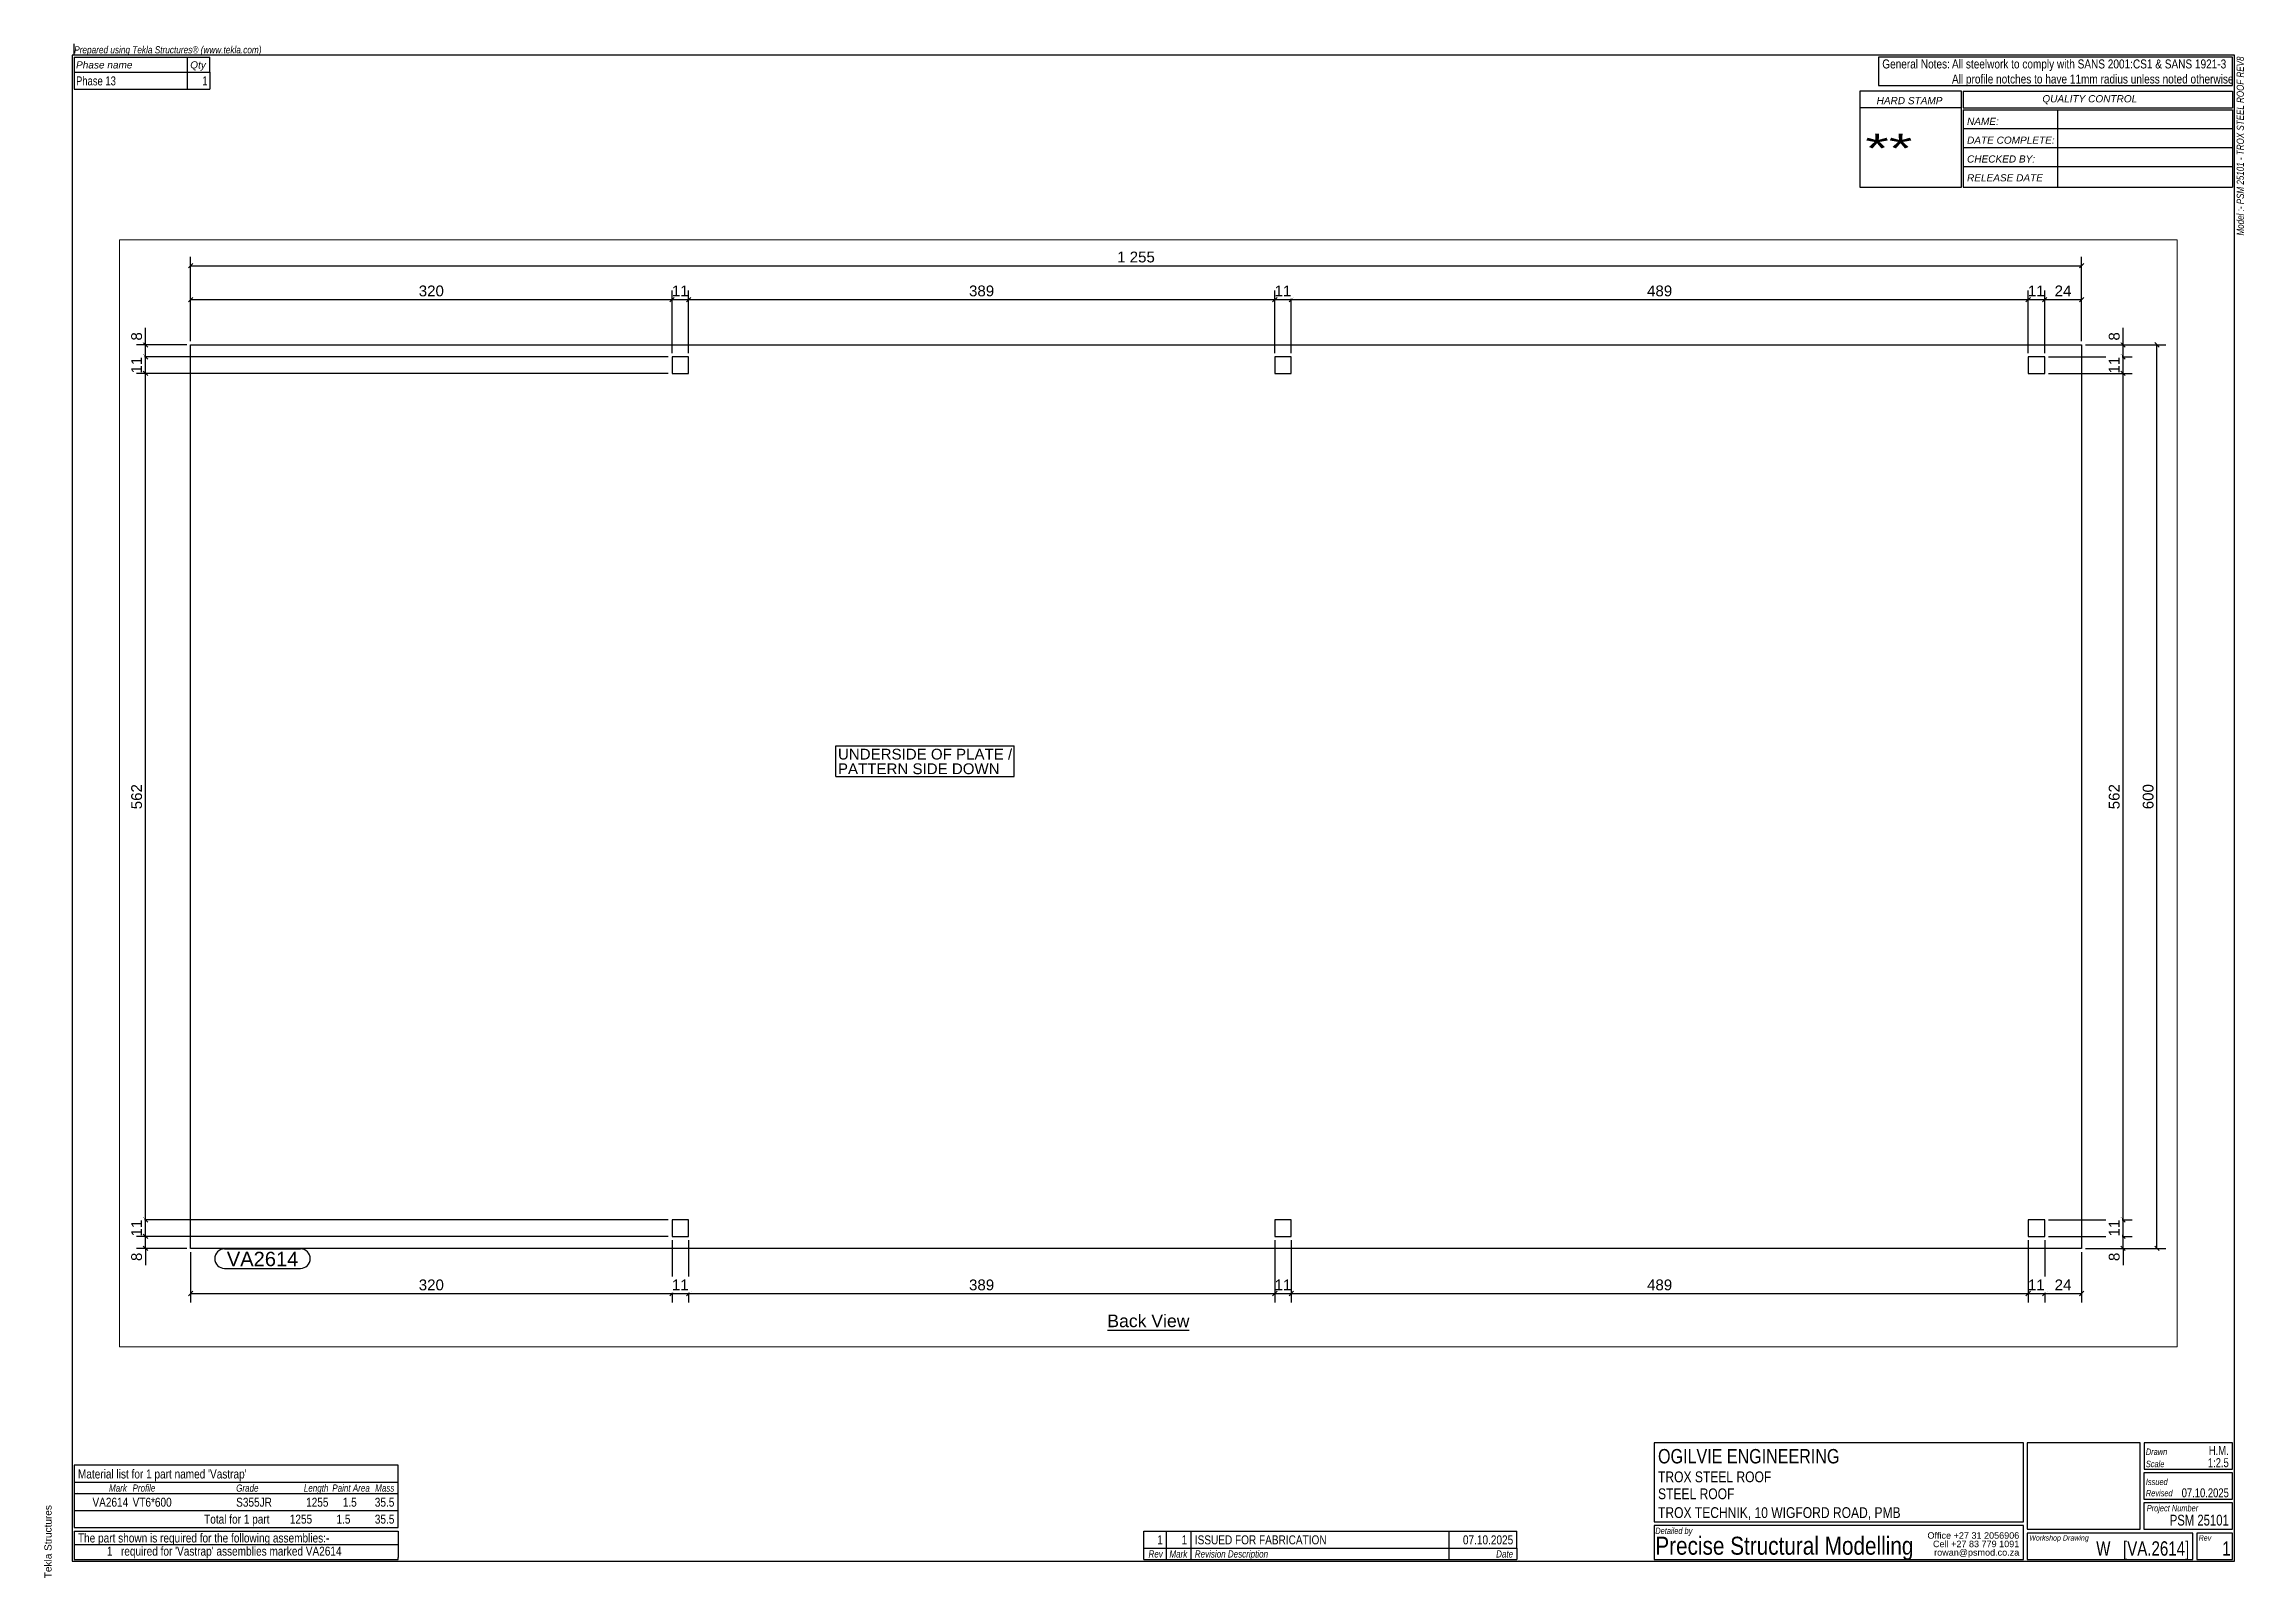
# Paper-space layout 'Layout1' of a CAD drawing. Header units: millimetres. Extents: x 2 to 587, y 6 to 413.
# The model-space entities are those that its viewports show. They can reach past a viewport. Long polylines and large blocks are cut down to what shows.
import ezdxf

# ---------------------------------------------------------------- set-up
doc = ezdxf.new("R2010")
doc.units = ezdxf.units.MM
doc.layers.add('Viewport layer', color=7, linetype='Continuous', plot=False)
doc.styles.add('Arial', font='ARIAL.TTF', dxfattribs={"height": 0.2})
doc.styles.add('Arial Italic', font='ARIALI.TTF', dxfattribs={"height": 0.2})
doc.styles.add('Arial Narrow Italic', font='ARIALNI.TTF', dxfattribs={"height": 0.2})
picture_1 = doc.add_image_def('image1.jpg', size_in_pixel=(1, 1))

# ---------------------------------------------------------------- blocks, each defined once
blk = doc.blocks.new('Unknown-35597080-5431')
at = {"color": 174, "linetype": 'Continuous'}
for p, q in [((584, 410), (10, 410)), ((10, 410), (10, 10)), ((584, 10), (584, 410)), ((10, 10), (584, 10))]:
    blk.add_line(p, q, dxfattribs=at)
at = {"color": 174, "linetype": 'Continuous', "style": 'Arial'}
blk.add_text('Tekla Structures', height=1.9102, rotation=90, dxfattribs=at).set_placement((4.5, 5.5))
blk = doc.blocks.new('Unknown-35597080-5591')
at = {"color": 3, "linetype": 'Continuous'}
for p, q in [((96.5, 35.5), (10.5, 35.5)), ((10.5, 35.5), (10.5, 19)), ((96.5, 19), (96.5, 35.5)), ((10.5, 19), (96.5, 19))]:
    blk.add_line(p, q, dxfattribs=at)
at = {"color": 7, "linetype": 'Continuous'}
for p, q in [((10.5, 31), (96.5, 31)), ((10.5, 28), (96.5, 28)), ((10.5, 23.5), (96.5, 23.5))]:
    blk.add_line(p, q, dxfattribs=at)
at = {"color": 2, "linetype": 'Continuous'}
blk.add_line((11.5, 28.25), (11.5, 28.25), dxfattribs=at)
at = {"color": 7, "linetype": 'Continuous', "style": 'Arial', "width": 0.8}
for s, p in [("Material list for 1 part named 'Vastrap'", (11.5, 32)), ('Total for 1 part', (45, 20))]:
    blk.add_text(s, height=2.3877, dxfattribs=at).set_placement(p)
at = {"color": 7, "width": 0.8}
for s, height, style, p in [('Mark', 1.909, 'Arial Italic', (19.76, 28.5)), ('Profile', 1.909, 'Arial Italic', (26, 28.5)), ('Grade', 1.909, 'Arial Italic', (53.5, 28.5)), ('Length', 1.909, 'Arial Italic', (71.47, 28.5)), ('Paint Area', 1.909, 'Arial Italic', (79.02, 28.5)), ('Mass', 1.909, 'Arial Italic', (90.4, 28.5)), ('1255', 2.388, 'Arial', (67.74, 20)), ('1.5', 2.388, 'Arial', (80.13, 20)), ('35.5', 2.388, 'Arial', (90.31, 20))]:
    blk.add_text(s, height=height, dxfattribs=dict(at, style=style)).set_placement(p)
at = {"color": 1, "style": 'Arial', "width": 0.8}
for s, p in [('VA2614', (15.35, 24.5)), ('VT6*600', (26, 24.5)), ('S355JR', (53.5, 24.5)), ('1255', (72.07, 24.5)), ('1.5', (81.8, 24.5)), ('35.5', (90.31, 24.5))]:
    blk.add_text(s, height=2.388, dxfattribs=at).set_placement(p)
blk = doc.blocks.new('Unknown-35597080-5590')
at = {"color": 3, "linetype": 'Continuous'}
for p, q in [((10.5, 18), (96.5, 18)), ((10.5, 18), (10.5, 14.5)), ((96.5, 18), (96.5, 14.5)), ((10.5, 14.5), (10.5, 11)), ((96.5, 14.5), (96.5, 11)), ((10.5, 11), (10.5, 10.5)), ((10.5, 10.5), (96.5, 10.5)), ((96.5, 10.5), (96.5, 11))]:
    blk.add_line(p, q, dxfattribs=at)
at = {"color": 7, "linetype": 'Continuous'}
blk.add_line((10.5, 14.5), (96.5, 14.5), dxfattribs=at)
blk.add_line((10.5, 14.5), (96.5, 14.5), dxfattribs=at)
at = {"color": 7, "linetype": 'Continuous', "style": 'Arial', "width": 0.8}
blk.add_text('The part shown is required for the following assemblies:-', height=2.3877, dxfattribs=at).set_placement((11.5, 15))
at = {"color": 1, "linetype": 'Continuous', "style": 'Arial', "width": 0.8}
for s, height, p in [('1', 2.39, (19.18, 11.5)), (" required for 'Vastrap' assemblies marked VA2614", 2.3877, (22.18, 11.5))]:
    blk.add_text(s, height=height, dxfattribs=at).set_placement(p)
blk = doc.blocks.new('Unknown-35597080-5592')
at = {"color": 7, "style": 'Arial Italic', "width": 0.8}
blk.add_text('Model :- PSM 25101 - TROX STEEL ROOF REV8', height=1.9089, rotation=90, dxfattribs=at).set_placement((586.5, 362.13))
blk = doc.blocks.new('Unknown-35597080-5593')
at = {"color": 3, "linetype": 'Continuous'}
for p, q in [((583.5, 409.5), (489.5, 409.5)), ((489.5, 409.5), (489.5, 402)), ((583.5, 402), (583.5, 409.5)), ((489.5, 402), (583.5, 402))]:
    blk.add_line(p, q, dxfattribs=at)
at = {"color": 7, "style": 'Arial', "width": 0.8}
for s, p in [('General Notes:', (490.5, 406.5)), ('All profile notches to have 11mm radius unless noted otherwise', (509, 402.5))]:
    blk.add_text(s, height=2.3877, dxfattribs=at).set_placement(p)
at = {"color": 7, "linetype": 'Continuous', "style": 'Arial', "width": 0.8}
blk.add_text('All steelwork to comply with SANS 2001:CS1 & SANS 1921-3', height=2.3877, dxfattribs=at).set_placement((509, 406.5))
blk = doc.blocks.new('Unknown-35597080-5594')
at = {"color": 2, "linetype": 'Continuous'}
blk.add_line((10.5, 410), (10.5, 413), dxfattribs=at)
at = {"color": 7, "style": 'Arial Narrow Italic'}
blk.add_text('Prepared using Tekla Structures® (www.tekla.com)', height=1.9089, dxfattribs=at).set_placement((10.5, 410.5))
blk = doc.blocks.new('Unknown-35597080-5595')
at = {"color": 3, "linetype": 'Continuous'}
for p, q in [((10.5, 409.5), (10.5, 405.5)), ((10.5, 409.5), (46.5, 409.5)), ((46.5, 405.5), (46.5, 409.5)), ((10.5, 405.5), (10.5, 401)), ((46.5, 405.5), (46.5, 401)), ((10.5, 401), (46.5, 401))]:
    blk.add_line(p, q, dxfattribs=at)
at = {"color": 7, "linetype": 'Continuous'}
for p, q in [((40.5, 409.5), (40.5, 405.5)), ((10.5, 405.5), (46.5, 405.5)), ((40.5, 405.5), (40.5, 401))]:
    blk.add_line(p, q, dxfattribs=at)
at = {"color": 7, "style": 'Arial Italic'}
for s, p in [('Phase name', (11, 406.5)), ('Qty', (41.31, 406.5))]:
    blk.add_text(s, height=1.909, dxfattribs=at).set_placement(p)
at = {"color": 1, "linetype": 'Continuous', "style": 'Arial', "width": 0.75}
for s, height, p in [('Phase 13', 2.388, (11, 402)), ('1', 2.39, (44.53, 402))]:
    blk.add_text(s, height=height, dxfattribs=at).set_placement(p)
blk = doc.blocks.new('Unknown-35597080-5596')
at = {"color": 3, "linetype": 'Continuous'}
for p, q in [((527.97, 41.5), (429.97, 41.5)), ((429.97, 41.5), (429.97, 20.5)), ((527.97, 20.5), (527.97, 41.5)), ((558.97, 41.5), (528.97, 41.5)), ((528.97, 41.5), (528.97, 18.5)), ((558.97, 18.5), (558.97, 41.5)), ((583.47, 41.5), (560, 41.5)), ((560, 41.5), (560, 34.5)), ((583.47, 34.5), (583.47, 41.5)), ((583.5, 33.5), (559.97, 33.5)), ((559.97, 33.5), (559.97, 26.5)), ((560, 34.5), (583.47, 34.5)), ((583.5, 26.5), (583.5, 33.5)), ((559.97, 26.5), (583.5, 26.5)), ((583.5, 25.5), (559.97, 25.5)), ((559.97, 25.5), (559.97, 18.5)), ((583.5, 18.5), (583.5, 25.5)), ((429.97, 20.5), (527.97, 20.5)), ((527.97, 19.5), (429.97, 19.5)), ((429.97, 19.5), (429.97, 10.5)), ((527.97, 10.5), (527.97, 19.5)), ((528.97, 18.5), (558.97, 18.5)), ((559.97, 18.5), (583.5, 18.5)), ((429.97, 10.5), (527.97, 10.5))]:
    blk.add_line(p, q, dxfattribs=at)
at = {"color": 5, "linetype": 'Continuous'}
for p, q in [((572.97, 17.5), (528.97, 17.5)), ((528.97, 17.5), (528.97, 10.5)), ((572.97, 10.5), (572.97, 17.5)), ((583.5, 17.5), (573.97, 17.5)), ((573.97, 17.5), (573.97, 10.5)), ((583.5, 10.5), (583.5, 17.5)), ((528.97, 10.5), (572.97, 10.5)), ((573.97, 10.5), (583.5, 10.5))]:
    blk.add_line(p, q, dxfattribs=at)
at = {"color": 1, "linetype": 'Continuous', "style": 'Arial'}
for s, height, width, p in [('OGILVIE ENGINEERING', 3.8203, 0.8, (430.97, 36)), ('1:2.5', 2.388, 0.75, (576.93, 35)), ('H.M.', 2.388, 0.75, (577.19, 38.25)), ('07.10.2025', 2.388, 0.75, (569.98, 27)), ('PSM 25101', 2.865, 0.75, (566.81, 19.5))]:
    blk.add_text(s, height=height, dxfattribs=dict(at, width=width)).set_placement(p)
at = {"color": 7, "linetype": 'Continuous'}
for s, height, style, width, p in [('Drawn', 1.718, 'Arial Italic', 0.75, (560.47, 38.25)), ('Scale', 1.718, 'Arial Italic', 0.75, (560.47, 35)), ('TROX STEEL ROOF', 2.8652, 'Arial', 0.8, (430.97, 31)), ('STEEL ROOF', 2.865, 'Arial', 0.8, (430.97, 26.5)), ('Issued', 1.718, 'Arial Italic', 0.75, (560.47, 30.25)), ('TROX TECHNIK, 10 WIGFORD ROAD, PMB', 2.8652, 'Arial', 0.8, (430.97, 21.5)), ('Revised', 1.718, 'Arial Italic', 0.75, (560.47, 27.25)), ('Project Number', 1.718, 'Arial Italic', 0.75, (560.71, 23.25)), ('Detailed by', 1.718, 'Arial Italic', 0.75, (430.25, 17.25)), ('Workshop Drawing', 1.4316, 'Arial Italic', 0.75, (529.5, 15.5)), ('Rev', 1.432, 'Arial Italic', 0.75, (574.5, 15.5))]:
    blk.add_text(s, height=height, dxfattribs=dict(at, style=style, width=width)).set_placement(p)
at = {"color": 7, "linetype": 'Continuous', "style": 'Arial'}
for s, p in [('Office +27 31 2056906', (502.5, 16)), ('Cell +27 83 779 1091', (503.97, 13.75)), ('rowan@psmod.co.za', (504.27, 11.5))]:
    blk.add_text(s, height=1.7191, dxfattribs=at).set_placement(p)
at = {"color": 5, "linetype": 'Continuous', "style": 'Arial'}
for s, height, width, p in [('Precise Structural Modelling', 4.7754, 0.825, (430.25, 11.75)), ('W   [VA.2614]', 3.8203, 0.75, (547.3, 11.5)), ('1', 3.82, 0.75, (580.77, 11.5))]:
    blk.add_text(s, height=height, dxfattribs=dict(at, width=width)).set_placement(p)
at = {"color": 7, "linetype": 'Continuous'}
image = blk.add_image(picture_1, insert=(394, 10), size_in_units=(0.0616, 0.0967), dxfattribs=at)
image.dxf.flags = 7
blk = doc.blocks.new('Unknown-35597080-5597')
at = {"color": 3, "linetype": 'Continuous'}
for p, q in [((294.5, 18), (393.5, 18)), ((294.5, 13.5), (294.5, 18)), ((393.5, 13.5), (393.5, 18)), ((294.5, 10.5), (294.5, 13.5)), ((393.5, 13.5), (393.5, 10.5)), ((294.5, 10.5), (393.5, 10.5))]:
    blk.add_line(p, q, dxfattribs=at)
at = {"color": 7, "linetype": 'Continuous'}
for p, q in [((294.5, 18), (393.5, 18)), ((300.5, 13.5), (300.5, 18)), ((307, 13.5), (307, 18)), ((375.5, 13.5), (375.5, 18)), ((294.5, 13.5), (393.5, 13.5)), ((300.5, 10.5), (300.5, 13.5)), ((307, 10.5), (307, 13.5)), ((375.5, 10.5), (375.5, 13.5)), ((381, 10.5), (381, 10.5))]:
    blk.add_line(p, q, dxfattribs=at)
at = {"color": 7, "linetype": 'Continuous', "style": 'Arial Italic', "width": 0.8}
for s, height, p in [('Rev', 1.909, (295.71, 11)), ('Mark', 1.909, (301.26, 11)), ('Revision Description', 1.9089, (308, 11)), ('Date', 1.909, (387.99, 11))]:
    blk.add_text(s, height=height, dxfattribs=at).set_placement(p)
at = {"color": 1, "linetype": 'Continuous', "style": 'Arial', "width": 0.8}
for s, height, p in [('1', 2.39, (298.02, 14.5)), ('1', 2.39, (304.52, 14.5)), ('ISSUED FOR FABRICATION', 2.3877, (308, 14.5)), ('07.10.2025', 2.388, (379.17, 14.5))]:
    blk.add_text(s, height=height, dxfattribs=at).set_placement(p)
blk = doc.blocks.new('Unknown-35597080-5599')
at = {"color": 3, "linetype": 'Continuous'}
for p, q in [((511.5, 400.5), (484.5, 400.5)), ((484.5, 400.5), (484.5, 375)), ((511.5, 375), (511.5, 400.5)), ((512, 400.5), (512, 396)), ((512, 400.5), (583.5, 400.5)), ((583.5, 400.5), (583.5, 396)), ((511.5, 396), (484.5, 396)), ((512, 396), (583.5, 396)), ((512, 395.5), (512, 375)), ((512, 395.5), (583.5, 395.5)), ((537, 395.5), (537, 375)), ((583.5, 395.5), (583.5, 375)), ((583.5, 390.5), (512, 390.5)), ((512, 385.5), (583.5, 385.5)), ((512, 380.5), (583.5, 380.5)), ((484.5, 375), (511.5, 375)), ((512, 375), (583.5, 375))]:
    blk.add_line(p, q, dxfattribs=at)
at = {"color": 7, "linetype": 'Continuous', "style": 'Arial Italic'}
for s, height, p in [('HARD STAMP', 1.909, (489, 397)), ('NAME:', 1.909, (513, 391.5)), ('DATE COMPLETE:', 1.9089, (513, 386.5)), ('CHECKED BY:', 1.9089, (513, 381.5)), ('RELEASE DATE', 1.9089, (513, 376.5))]:
    blk.add_text(s, height=height, dxfattribs=at).set_placement(p)
at = {"color": 7, "style": 'Arial Italic'}
blk.add_text('QUALITY CONTROL', height=1.9089, dxfattribs=at).set_placement((533, 397.5))
at = {"color": 7, "linetype": 'Continuous', "style": 'Arial', "width": 1.5}
blk.add_text('**', height=7.641, dxfattribs=at).set_placement((486, 381.5))
blk = doc.blocks.new('Unknown-35597080-11 - 4519')
at = {"color": 6, "linetype": 'Continuous'}
blk.add_line((655.7, 11.2), (710.1, 11.2), dxfattribs=at)
at = {"color": 0, "linetype": 'Continuous'}
blk.add_wipeout([(710.1, 13.1), (710.1, 21.9), (655.7, 21.9), (655.7, 13.1)], dxfattribs=at)
at = {"color": 6, "linetype": 'Continuous', "style": 'Arial'}
blk.add_text('Back View', height=8.36, dxfattribs=at).set_placement((655.7, 13.1))
blk = doc.blocks.new('Part-35597080-4554 - 4519')
at = {"color": 30, "linetype": 'Continuous'}
for p, q in [((47.3, 65.4), (47.3, 665.4)), ((47.3, 665.4), (1302.3, 665.4)), ((377.8, 657.4), (366.8, 657.4)), ((366.8, 657.4), (366.8, 646.4)), ((377.8, 646.4), (377.8, 657.4)), ((777.8, 657.4), (766.8, 657.4)), ((766.8, 657.4), (766.8, 646.4)), ((777.8, 646.4), (777.8, 657.4)), ((1277.8, 657.4), (1266.8, 657.4)), ((1266.8, 657.4), (1266.8, 646.4)), ((1277.8, 646.4), (1277.8, 657.4)), ((1302.3, 665.4), (1302.3, 65.4)), ((366.8, 646.4), (377.8, 646.4)), ((766.8, 646.4), (777.8, 646.4)), ((1266.8, 646.4), (1277.8, 646.4)), ((377.8, 84.4), (366.8, 84.4)), ((366.8, 84.4), (366.8, 73.4)), ((366.8, 73.4), (377.8, 73.4)), ((377.8, 73.4), (377.8, 84.4)), ((777.8, 84.4), (766.8, 84.4)), ((766.8, 84.4), (766.8, 73.4)), ((766.8, 73.4), (777.8, 73.4)), ((777.8, 73.4), (777.8, 84.4)), ((1277.8, 84.4), (1266.8, 84.4)), ((1266.8, 84.4), (1266.8, 73.4)), ((1266.8, 73.4), (1277.8, 73.4)), ((1277.8, 73.4), (1277.8, 84.4)), ((1302.3, 65.4), (47.3, 65.4))]:
    blk.add_line(p, q, dxfattribs=at)
blk = doc.blocks.new('StraightDimension-35597080-4708 - 4519')
at = {"color": 7, "linetype": 'Continuous'}
for p, q in [((47.3, 62.9), (47.3, 29.4)), ((366.8, 70.9), (366.8, 29.4)), ((48.8, 36.9), (45.8, 33.9)), ((47.3, 35.4), (366.8, 35.4)), ((365.3, 33.9), (368.3, 36.9))]:
    blk.add_line(p, q, dxfattribs=at)
at = {"color": 0}
blk.add_wipeout([(216.8, 36.1), (216.8, 46.6), (197.2, 46.6), (197.2, 36.1)], dxfattribs=at)
at = {"color": 96, "style": 'Arial'}
blk.add_text('320', height=7.16, dxfattribs=at).set_placement((198.7, 37.6))
blk = doc.blocks.new('StraightDimension-35597080-4558 - 4519')
at = {"color": 7, "linetype": 'Continuous'}
for p, q in [((44.8, 665.4), (11.3, 665.4)), ((364.3, 657.4), (11.3, 657.4)), ((15.8, 666.9), (18.8, 663.9)), ((18.8, 655.9), (15.8, 658.9)), ((17.3, 657.4), (17.3, 665.4))]:
    blk.add_line(p, q, dxfattribs=at)
at = {"color": 0}
blk.add_wipeout([(16.5, 675.2), (6, 675.2), (6, 666.7), (16.5, 666.7)], dxfattribs=at)
at = {"color": 7, "linetype": 'Continuous'}
blk.add_line((17.3, 665.4), (17.3, 676.6), dxfattribs=at)
blk.add_line((17.3, 665.4), (17.3, 676.6), dxfattribs=at)
at = {"color": 96, "style": 'Arial'}
blk.add_text('8', height=7.16, rotation=90.0002, dxfattribs=at).set_placement((15, 668.2))
blk = doc.blocks.new('StraightDimension-35597080-4559 - 4519')
at = {"color": 7, "linetype": 'Continuous'}
for p, q in [((364.3, 657.4), (11.3, 657.4)), ((15.8, 658.9), (18.8, 655.9)), ((17.3, 646.4), (17.3, 657.4)), ((364.3, 646.4), (11.3, 646.4)), ((18.8, 644.9), (15.8, 647.9))]:
    blk.add_line(p, q, dxfattribs=at)
at = {"color": 0}
blk.add_wipeout([(16.5, 658.9), (6, 658.9), (6, 644.8), (16.5, 644.8)], dxfattribs=at)
at = {"color": 96, "style": 'Arial'}
blk.add_text('11', height=7.16, rotation=90.0002, dxfattribs=at).set_placement((15, 646.3))
blk = doc.blocks.new('StraightDimension-35597080-4705 - 4519')
at = {"color": 7, "linetype": 'Continuous'}
for p, q in [((766.8, 70.9), (766.8, 29.4)), ((777.8, 70.9), (777.8, 29.4)), ((765.3, 33.9), (768.3, 36.9)), ((766.8, 35.4), (777.8, 35.4)), ((779.3, 36.9), (776.3, 33.9))]:
    blk.add_line(p, q, dxfattribs=at)
at = {"color": 0}
blk.add_wipeout([(779.3, 36.1), (779.3, 46.6), (765.2, 46.6), (765.2, 36.1)], dxfattribs=at)
at = {"color": 96, "style": 'Arial'}
blk.add_text('11', height=7.16, dxfattribs=at).set_placement((766.7, 37.6))
blk = doc.blocks.new('StraightDimension-35597080-4560 - 4519')
at = {"color": 7, "linetype": 'Continuous'}
for p, q in [((364.3, 646.4), (11.3, 646.4)), ((18.8, 644.9), (15.8, 647.9)), ((17.3, 84.4), (17.3, 646.4)), ((364.3, 84.4), (11.3, 84.4)), ((15.8, 85.9), (18.8, 82.9))]:
    blk.add_line(p, q, dxfattribs=at)
at = {"color": 0}
blk.add_wipeout([(16.5, 375.2), (6, 375.2), (6, 355.5), (16.5, 355.5)], dxfattribs=at)
at = {"color": 96, "style": 'Arial'}
blk.add_text('562', height=7.16, rotation=90.0002, dxfattribs=at).set_placement((15, 357))
blk = doc.blocks.new('StraightDimension-35597080-4736 - 4519')
at = {"color": 7, "linetype": 'Continuous'}
for p, q in [((366.8, 659.9), (366.8, 701.4)), ((377.8, 659.9), (377.8, 701.4)), ((365.3, 693.9), (368.3, 696.9)), ((366.8, 695.4), (377.8, 695.4)), ((379.3, 696.9), (376.3, 693.9))]:
    blk.add_line(p, q, dxfattribs=at)
at = {"color": 0}
blk.add_wipeout([(379.3, 696.1), (379.3, 706.6), (365.2, 706.6), (365.2, 696.1)], dxfattribs=at)
at = {"color": 96, "style": 'Arial'}
blk.add_text('11', height=7.16, dxfattribs=at).set_placement((366.7, 697.6))
blk = doc.blocks.new('StraightDimension-35597080-4672 - 4519')
at = {"color": 7, "linetype": 'Continuous'}
for p, q in [((1280.3, 73.4), (1335.8, 73.4)), ((1328.3, 74.9), (1331.3, 71.9)), ((1329.8, 65.4), (1329.8, 73.4)), ((1304.8, 65.4), (1335.8, 65.4)), ((1331.3, 63.9), (1328.3, 66.9))]:
    blk.add_line(p, q, dxfattribs=at)
at = {"color": 0}
blk.add_wipeout([(1329, 64.1), (1318.5, 64.1), (1318.5, 55.5), (1329, 55.5)], dxfattribs=at)
at = {"color": 7, "linetype": 'Continuous'}
blk.add_line((1329.8, 65.4), (1329.8, 54.2), dxfattribs=at)
blk.add_line((1329.8, 65.4), (1329.8, 54.2), dxfattribs=at)
at = {"color": 96, "style": 'Arial'}
blk.add_text('8', height=7.16, rotation=90.0002, dxfattribs=at).set_placement((1327.5, 57))
blk = doc.blocks.new('StraightDimension-35597080-4561 - 4519')
at = {"color": 7, "linetype": 'Continuous'}
for p, q in [((364.3, 84.4), (11.3, 84.4)), ((364.3, 73.4), (11.3, 73.4)), ((15.8, 85.9), (18.8, 82.9)), ((18.8, 71.9), (15.8, 74.9)), ((17.3, 73.4), (17.3, 84.4))]:
    blk.add_line(p, q, dxfattribs=at)
at = {"color": 0}
blk.add_wipeout([(16.5, 85.9), (6, 85.9), (6, 71.8), (16.5, 71.8)], dxfattribs=at)
at = {"color": 96, "style": 'Arial'}
blk.add_text('11', height=7.16, rotation=90.0002, dxfattribs=at).set_placement((15, 73.3))
blk = doc.blocks.new('StraightDimension-35597080-4562 - 4519')
at = {"color": 7, "linetype": 'Continuous'}
for p, q in [((364.3, 73.4), (11.3, 73.4)), ((15.8, 74.9), (18.8, 71.9)), ((17.3, 65.4), (17.3, 73.4)), ((44.8, 65.4), (11.3, 65.4)), ((18.8, 63.9), (15.8, 66.9))]:
    blk.add_line(p, q, dxfattribs=at)
at = {"color": 0}
blk.add_wipeout([(16.5, 64.1), (6, 64.1), (6, 55.5), (16.5, 55.5)], dxfattribs=at)
at = {"color": 7, "linetype": 'Continuous'}
blk.add_line((17.3, 65.4), (17.3, 54.2), dxfattribs=at)
blk.add_line((17.3, 65.4), (17.3, 54.2), dxfattribs=at)
at = {"color": 96, "style": 'Arial'}
blk.add_text('8', height=7.16, rotation=90.0002, dxfattribs=at).set_placement((15, 57))
blk = doc.blocks.new('StraightDimension-35597080-4732 - 4519')
at = {"color": 7, "linetype": 'Continuous'}
for p, q in [((1266.8, 659.9), (1266.8, 701.4)), ((1277.8, 659.9), (1277.8, 701.4)), ((1265.3, 693.9), (1268.3, 696.9)), ((1266.8, 695.4), (1277.8, 695.4)), ((1279.3, 696.9), (1276.3, 693.9))]:
    blk.add_line(p, q, dxfattribs=at)
at = {"color": 0}
blk.add_wipeout([(1279.3, 696.1), (1279.3, 706.6), (1265.2, 706.6), (1265.2, 696.1)], dxfattribs=at)
at = {"color": 96, "style": 'Arial'}
blk.add_text('11', height=7.16, dxfattribs=at).set_placement((1266.7, 697.6))
blk = doc.blocks.new('StraightDimension-35597080-4668 - 4519')
at = {"color": 7, "linetype": 'Continuous'}
for p, q in [((1280.3, 657.4), (1335.8, 657.4)), ((1304.8, 665.4), (1335.8, 665.4)), ((1328.3, 666.9), (1331.3, 663.9)), ((1331.3, 655.9), (1328.3, 658.9)), ((1329.8, 657.4), (1329.8, 665.4))]:
    blk.add_line(p, q, dxfattribs=at)
at = {"color": 0}
blk.add_wipeout([(1329, 675.2), (1318.5, 675.2), (1318.5, 666.7), (1329, 666.7)], dxfattribs=at)
at = {"color": 7, "linetype": 'Continuous'}
blk.add_line((1329.8, 665.4), (1329.8, 676.6), dxfattribs=at)
blk.add_line((1329.8, 665.4), (1329.8, 676.6), dxfattribs=at)
at = {"color": 96, "style": 'Arial'}
blk.add_text('8', height=7.16, rotation=90.0002, dxfattribs=at).set_placement((1327.5, 668.2))
blk = doc.blocks.new('StraightDimension-35597080-4733 - 4519')
at = {"color": 7, "linetype": 'Continuous'}
for p, q in [((777.8, 659.9), (777.8, 701.4)), ((1266.8, 659.9), (1266.8, 701.4)), ((779.3, 696.9), (776.3, 693.9)), ((777.8, 695.4), (1266.8, 695.4)), ((1265.3, 693.9), (1268.3, 696.9))]:
    blk.add_line(p, q, dxfattribs=at)
at = {"color": 0}
blk.add_wipeout([(1032.1, 696.1), (1032.1, 706.6), (1012.4, 706.6), (1012.4, 696.1)], dxfattribs=at)
at = {"color": 96, "style": 'Arial'}
blk.add_text('489', height=7.16, dxfattribs=at).set_placement((1013.9, 697.6))
blk = doc.blocks.new('StraightDimension-35597080-4669 - 4519')
at = {"color": 7, "linetype": 'Continuous'}
for p, q in [((1280.3, 657.4), (1335.8, 657.4)), ((1328.3, 658.9), (1331.3, 655.9)), ((1329.8, 646.4), (1329.8, 657.4)), ((1280.3, 646.4), (1335.8, 646.4)), ((1331.3, 644.9), (1328.3, 647.9))]:
    blk.add_line(p, q, dxfattribs=at)
at = {"color": 0}
blk.add_wipeout([(1329, 658.9), (1318.5, 658.9), (1318.5, 644.8), (1329, 644.8)], dxfattribs=at)
at = {"color": 96, "style": 'Arial'}
blk.add_text('11', height=7.16, rotation=90.0002, dxfattribs=at).set_placement((1327.5, 646.3))
blk = doc.blocks.new('StraightDimension-35597080-4734 - 4519')
at = {"color": 7, "linetype": 'Continuous'}
for p, q in [((766.8, 659.9), (766.8, 701.4)), ((777.8, 659.9), (777.8, 701.4)), ((765.3, 693.9), (768.3, 696.9)), ((766.8, 695.4), (777.8, 695.4)), ((779.3, 696.9), (776.3, 693.9))]:
    blk.add_line(p, q, dxfattribs=at)
at = {"color": 0}
blk.add_wipeout([(779.3, 696.1), (779.3, 706.6), (765.2, 706.6), (765.2, 696.1)], dxfattribs=at)
at = {"color": 96, "style": 'Arial'}
blk.add_text('11', height=7.16, dxfattribs=at).set_placement((766.7, 697.6))
blk = doc.blocks.new('StraightDimension-35597080-4670 - 4519')
at = {"color": 7, "linetype": 'Continuous'}
for p, q in [((1280.3, 646.4), (1335.8, 646.4)), ((1331.3, 644.9), (1328.3, 647.9)), ((1329.8, 84.4), (1329.8, 646.4)), ((1280.3, 84.4), (1335.8, 84.4)), ((1328.3, 85.9), (1331.3, 82.9))]:
    blk.add_line(p, q, dxfattribs=at)
at = {"color": 0}
blk.add_wipeout([(1329, 375.2), (1318.5, 375.2), (1318.5, 355.5), (1329, 355.5)], dxfattribs=at)
at = {"color": 96, "style": 'Arial'}
blk.add_text('562', height=7.16, rotation=90.0002, dxfattribs=at).set_placement((1327.5, 357))
blk = doc.blocks.new('StraightDimension-35597080-4735 - 4519')
at = {"color": 7, "linetype": 'Continuous'}
for p, q in [((377.8, 659.9), (377.8, 701.4)), ((766.8, 659.9), (766.8, 701.4)), ((379.3, 696.9), (376.3, 693.9)), ((377.8, 695.4), (766.8, 695.4)), ((765.3, 693.9), (768.3, 696.9))]:
    blk.add_line(p, q, dxfattribs=at)
at = {"color": 0}
blk.add_wipeout([(582.1, 696.1), (582.1, 706.6), (562.4, 706.6), (562.4, 696.1)], dxfattribs=at)
at = {"color": 96, "style": 'Arial'}
blk.add_text('389', height=7.16, dxfattribs=at).set_placement((563.9, 697.6))
blk = doc.blocks.new('StraightDimension-35597080-4671 - 4519')
at = {"color": 7, "linetype": 'Continuous'}
for p, q in [((1280.3, 84.4), (1335.8, 84.4)), ((1280.3, 73.4), (1335.8, 73.4)), ((1328.3, 85.9), (1331.3, 82.9)), ((1331.3, 71.9), (1328.3, 74.9)), ((1329.8, 73.4), (1329.8, 84.4))]:
    blk.add_line(p, q, dxfattribs=at)
at = {"color": 0}
blk.add_wipeout([(1329, 85.9), (1318.5, 85.9), (1318.5, 71.8), (1329, 71.8)], dxfattribs=at)
at = {"color": 96, "style": 'Arial'}
blk.add_text('11', height=7.16, rotation=90.0002, dxfattribs=at).set_placement((1327.5, 73.3))
blk = doc.blocks.new('StraightDimension-35597080-4697 - 4519')
at = {"color": 7, "linetype": 'Continuous'}
for p, q in [((1304.8, 665.4), (1358.3, 665.4)), ((1353.8, 663.9), (1350.8, 666.9)), ((1352.3, 65.4), (1352.3, 665.4)), ((1304.8, 65.4), (1358.3, 65.4)), ((1350.8, 66.9), (1353.8, 63.9))]:
    blk.add_line(p, q, dxfattribs=at)
at = {"color": 0}
blk.add_wipeout([(1351.5, 375.2), (1341, 375.2), (1341, 355.5), (1351.5, 355.5)], dxfattribs=at)
at = {"color": 96, "style": 'Arial'}
blk.add_text('600', height=7.16, rotation=90.0002, dxfattribs=at).set_placement((1350, 357))
blk = doc.blocks.new('StraightDimension-35597080-4702 - 4519')
at = {"color": 7, "linetype": 'Continuous'}
for p, q in [((1277.8, 70.9), (1277.8, 29.4)), ((1302.3, 62.9), (1302.3, 29.4)), ((1279.3, 36.9), (1276.3, 33.9)), ((1277.8, 35.4), (1302.3, 35.4)), ((1300.8, 33.9), (1303.8, 36.9))]:
    blk.add_line(p, q, dxfattribs=at)
at = {"color": 0}
blk.add_wipeout([(1297.1, 36.1), (1297.1, 46.6), (1282.9, 46.6), (1282.9, 36.1)], dxfattribs=at)
at = {"color": 96, "style": 'Arial'}
blk.add_text('24', height=7.16, dxfattribs=at).set_placement((1284.4, 37.6))
blk = doc.blocks.new('StraightDimension-35597080-4703 - 4519')
at = {"color": 7, "linetype": 'Continuous'}
for p, q in [((1266.8, 70.9), (1266.8, 29.4)), ((1277.8, 70.9), (1277.8, 29.4)), ((1265.3, 33.9), (1268.3, 36.9)), ((1266.8, 35.4), (1277.8, 35.4)), ((1279.3, 36.9), (1276.3, 33.9))]:
    blk.add_line(p, q, dxfattribs=at)
at = {"color": 0}
blk.add_wipeout([(1279.3, 36.1), (1279.3, 46.6), (1265.2, 46.6), (1265.2, 36.1)], dxfattribs=at)
at = {"color": 96, "style": 'Arial'}
blk.add_text('11', height=7.16, dxfattribs=at).set_placement((1266.7, 37.6))
blk = doc.blocks.new('StraightDimension-35597080-4704 - 4519')
at = {"color": 7, "linetype": 'Continuous'}
for p, q in [((777.8, 70.9), (777.8, 29.4)), ((1266.8, 70.9), (1266.8, 29.4)), ((779.3, 36.9), (776.3, 33.9)), ((777.8, 35.4), (1266.8, 35.4)), ((1265.3, 33.9), (1268.3, 36.9))]:
    blk.add_line(p, q, dxfattribs=at)
at = {"color": 0}
blk.add_wipeout([(1032.1, 36.1), (1032.1, 46.6), (1012.4, 46.6), (1012.4, 36.1)], dxfattribs=at)
at = {"color": 96, "style": 'Arial'}
blk.add_text('489', height=7.16, dxfattribs=at).set_placement((1013.9, 37.6))
blk = doc.blocks.new('StraightDimension-35597080-4706 - 4519')
at = {"color": 7, "linetype": 'Continuous'}
for p, q in [((377.8, 70.9), (377.8, 29.4)), ((766.8, 70.9), (766.8, 29.4)), ((379.3, 36.9), (376.3, 33.9)), ((377.8, 35.4), (766.8, 35.4)), ((765.3, 33.9), (768.3, 36.9))]:
    blk.add_line(p, q, dxfattribs=at)
at = {"color": 0}
blk.add_wipeout([(582.1, 36.1), (582.1, 46.6), (562.4, 46.6), (562.4, 36.1)], dxfattribs=at)
at = {"color": 96, "style": 'Arial'}
blk.add_text('389', height=7.16, dxfattribs=at).set_placement((563.9, 37.6))
blk = doc.blocks.new('StraightDimension-35597080-4707 - 4519')
at = {"color": 7, "linetype": 'Continuous'}
for p, q in [((366.8, 70.9), (366.8, 29.4)), ((377.8, 70.9), (377.8, 29.4)), ((365.3, 33.9), (368.3, 36.9)), ((366.8, 35.4), (377.8, 35.4)), ((379.3, 36.9), (376.3, 33.9))]:
    blk.add_line(p, q, dxfattribs=at)
at = {"color": 0}
blk.add_wipeout([(379.3, 36.1), (379.3, 46.6), (365.2, 46.6), (365.2, 36.1)], dxfattribs=at)
at = {"color": 96, "style": 'Arial'}
blk.add_text('11', height=7.16, dxfattribs=at).set_placement((366.7, 37.6))
blk = doc.blocks.new('StraightDimension-35597080-4731 - 4519')
at = {"color": 7, "linetype": 'Continuous'}
for p, q in [((1277.8, 659.9), (1277.8, 701.4)), ((1302.3, 667.9), (1302.3, 701.4)), ((1279.3, 696.9), (1276.3, 693.9)), ((1277.8, 695.4), (1302.3, 695.4)), ((1300.8, 693.9), (1303.8, 696.9))]:
    blk.add_line(p, q, dxfattribs=at)
at = {"color": 0}
blk.add_wipeout([(1297.1, 696.1), (1297.1, 706.6), (1282.9, 706.6), (1282.9, 696.1)], dxfattribs=at)
at = {"color": 96, "style": 'Arial'}
blk.add_text('24', height=7.16, dxfattribs=at).set_placement((1284.4, 697.6))
blk = doc.blocks.new('StraightDimension-35597080-4737 - 4519')
at = {"color": 7, "linetype": 'Continuous'}
for p, q in [((47.3, 667.9), (47.3, 701.4)), ((366.8, 659.9), (366.8, 701.4)), ((48.8, 696.9), (45.8, 693.9)), ((47.3, 695.4), (366.8, 695.4)), ((365.3, 693.9), (368.3, 696.9))]:
    blk.add_line(p, q, dxfattribs=at)
at = {"color": 0}
blk.add_wipeout([(216.8, 696.1), (216.8, 706.6), (197.2, 706.6), (197.2, 696.1)], dxfattribs=at)
at = {"color": 96, "style": 'Arial'}
blk.add_text('320', height=7.16, dxfattribs=at).set_placement((198.7, 697.6))
blk = doc.blocks.new('StraightDimension-35597080-4760 - 4519')
at = {"color": 7, "linetype": 'Continuous'}
for p, q in [((48.8, 719.4), (45.8, 716.4)), ((47.3, 667.9), (47.3, 723.9)), ((47.3, 717.9), (1302.3, 717.9)), ((1300.8, 716.4), (1303.8, 719.4)), ((1302.3, 667.9), (1302.3, 723.9))]:
    blk.add_line(p, q, dxfattribs=at)
at = {"color": 0}
blk.add_wipeout([(688.8, 718.6), (688.8, 729.1), (660.7, 729.1), (660.7, 718.6)], dxfattribs=at)
at = {"color": 96, "style": 'Arial'}
blk.add_text('1 255', height=7.16, dxfattribs=at).set_placement((662.2, 720.1))
blk = doc.blocks.new('Text-35597080-5465 - 4519')
at = {"color": 0, "linetype": 'Continuous'}
blk.add_wipeout([(584.1, 380.3), (584.1, 387.8), (476.9, 387.8), (476.9, 380.3)], dxfattribs=at)
at = {"color": 7, "linetype": 'Continuous'}
blk.add_line((475.4, 378.8), (593.9, 378.8), dxfattribs=at)
at = {"color": 0, "linetype": 'Continuous'}
blk.add_wipeout([(592.4, 390), (592.4, 397.5), (476.9, 397.5), (476.9, 390)], dxfattribs=at)
at = {"color": 7, "linetype": 'Continuous'}
for p, q in [((475.4, 399), (593.9, 399)), ((475.4, 378.8), (475.4, 399)), ((593.9, 378.8), (593.9, 399))]:
    blk.add_line(p, q, dxfattribs=at)
at = {"color": 96, "linetype": 'Continuous', "style": 'Arial'}
for s, p in [('UNDERSIDE OF PLATE /', (476.9, 390)), ('PATTERN SIDE DOWN', (476.9, 380.3))]:
    blk.add_text(s, height=7.163, dxfattribs=at).set_placement(p)
blk = doc.blocks.new('Mark-35597080-4764 - 4519')
at = {"color": 0}
blk.add_wipeout([(118.7, 53.6), (118.7, 63.6), (71.3, 63.6), (71.3, 53.6)], dxfattribs=at)
blk.add_wipeout([(118.7, 53.6), (118.7, 63.6), (71.3, 63.6), (71.3, 53.6)], dxfattribs=at)
at = {"color": 7, "linetype": 'Continuous'}
for p, q in [((69.8, 65.1), (120.2, 65.1)), ((69.8, 52.1), (120.2, 52.1))]:
    blk.add_line(p, q, dxfattribs=at)
for centre, start, end in [((69.8, 58.6), 90, 270), ((120.2, 58.6), 270, 90)]:
    blk.add_arc(centre, 6.5, start, end, dxfattribs=at)
at = {"color": 96, "style": 'Arial'}
blk.add_text('VA2614', height=9.55, dxfattribs=at).set_placement((71.3, 53.6))

msp = doc.modelspace()

# ---------------------------------------------------------------- block references
for name in ['Part-35597080-4554 - 4519', 'Unknown-35597080-11 - 4519']:
    msp.add_blockref(name, (0, 0))

# ---------------------------------------------------------------- next in the draw order: block references
for name in ['StraightDimension-35597080-4732 - 4519', 'StraightDimension-35597080-4558 - 4519', 'Text-35597080-5465 - 4519', 'StraightDimension-35597080-4672 - 4519', 'StraightDimension-35597080-4708 - 4519', 'StraightDimension-35597080-4705 - 4519']:
    msp.add_blockref(name, (0, 0))

# ---------------------------------------------------------------- next in the draw order: block references
for name in ['StraightDimension-35597080-4733 - 4519', 'StraightDimension-35597080-4668 - 4519', 'StraightDimension-35597080-4559 - 4519', 'StraightDimension-35597080-4706 - 4519']:
    msp.add_blockref(name, (0, 0))

# ---------------------------------------------------------------- next in the draw order: block references
for name in ['StraightDimension-35597080-4736 - 4519', 'StraightDimension-35597080-4734 - 4519', 'StraightDimension-35597080-4669 - 4519', 'StraightDimension-35597080-4560 - 4519']:
    msp.add_blockref(name, (0, 0))

# ---------------------------------------------------------------- next in the draw order: block references
for name in ['StraightDimension-35597080-4737 - 4519', 'StraightDimension-35597080-4735 - 4519', 'StraightDimension-35597080-4670 - 4519', 'StraightDimension-35597080-4561 - 4519']:
    msp.add_blockref(name, (0, 0))

# ---------------------------------------------------------------- next in the draw order: block references
for name in ['StraightDimension-35597080-4562 - 4519', 'StraightDimension-35597080-4671 - 4519']:
    msp.add_blockref(name, (0, 0))

# ---------------------------------------------------------------- next in the draw order: block references
for name in ['StraightDimension-35597080-4697 - 4519', 'Mark-35597080-4764 - 4519', 'StraightDimension-35597080-4707 - 4519']:
    msp.add_blockref(name, (0, 0))

# ---------------------------------------------------------------- next in the draw order: block references
for name in ['StraightDimension-35597080-4731 - 4519', 'StraightDimension-35597080-4702 - 4519']:
    msp.add_blockref(name, (0, 0))

# ---------------------------------------------------------------- next in the draw order: block references
for name in ['StraightDimension-35597080-4760 - 4519', 'StraightDimension-35597080-4703 - 4519']:
    msp.add_blockref(name, (0, 0))

# ---------------------------------------------------------------- next in the draw order: block references
msp.add_blockref('StraightDimension-35597080-4704 - 4519', (0, 0))

psp = doc.layouts.get("Layout1")

# ---------------------------------------------------------------- block references
for name in ['Unknown-35597080-5431', 'Unknown-35597080-5594', 'Unknown-35597080-5595', 'Unknown-35597080-5593', 'Unknown-35597080-5592', 'Unknown-35597080-5599', 'Unknown-35597080-5596', 'Unknown-35597080-5591', 'Unknown-35597080-5590', 'Unknown-35597080-5597']:
    psp.add_blockref(name, (0, 0))

# ---------------------------------------------------------------- viewports
at = {"layer": 'Viewport layer', "view_target_point": (682.88, 367.56)}
psp.add_viewport(center=(295.65, 213.97), size=(546.3, 294.05), view_center_point=(0, 0), view_height=735.125, dxfattribs=at)

doc.saveas('drawing.dxf')
